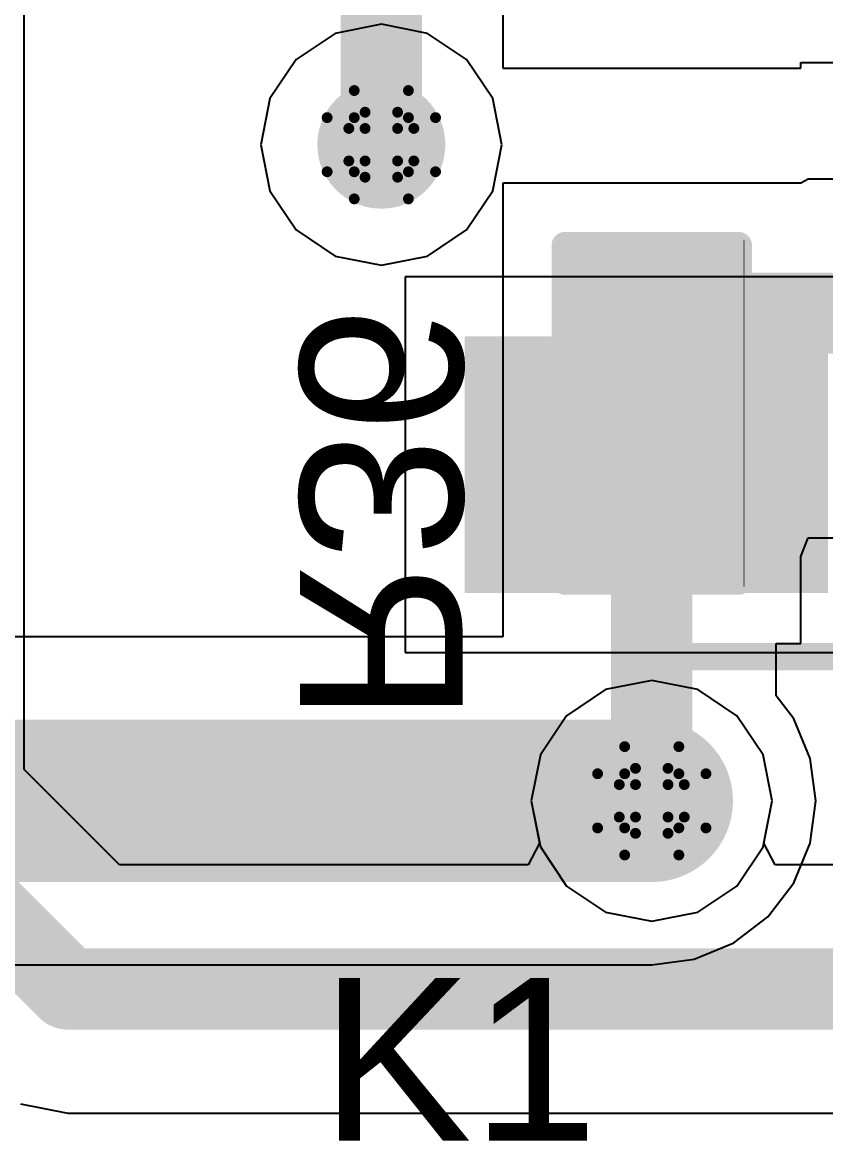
# Model space of a CAD drawing. Header units: inches. Extents: x 0 to 198, y 0 to 199.
# Drawn here: x 1.4396 to 1.5878, y 1.693 to 1.8995 of the extents above; entities that cross this region are included whole.
import ezdxf

# ---------------------------------------------------------------- set-up
doc = ezdxf.new("R2010")
doc.units = ezdxf.units.IN
doc.header["$MEASUREMENT"] = 0
for name, color, linetype in [('Bottom Layer', 5, 'Continuous'), ('Bottom Overlay', 54, 'Continuous'), ('Bottom Paste', 16, 'Continuous'), ('Bottom Solder', 6, 'Continuous'), ('Drill Drawing', 1, 'Continuous'), ('Layer 1', 16, 'Continuous'), ('Layer 2', 76, 'Continuous'), ('Top Layer', 1, 'Continuous'), ('Top Overlay', 2, 'Continuous'), ('Top Paste', 8, 'Continuous'), ('Top Solder', 216, 'Continuous'), ('Via Holes', 16, 'Continuous')]:
    doc.layers.add(name, color=color, linetype=linetype)
doc.styles.add('Arial', font='', dxfattribs={"height": 0.2})
doc.styles.get('Arial').set_extended_font_data('Arial')

# ---------------------------------------------------------------- blocks, each defined once
blk = doc.blocks.new('R___0402_B_155')
at = {"layer": 'Bottom Layer'}
for points in [[(-0.0095, 0.0125), (-0.0095, -0.0125), (-0.0275, -0.0125), (-0.0275, 0.0125)], [(0.0275, 0.0125), (0.0275, -0.0125), (0.0095, -0.0125), (0.0095, 0.0125)]]:
    blk.add_hatch(color=5, dxfattribs=at).paths.add_polyline_path(points)
at = {"layer": 'Bottom Paste'}
for points in [[(-0.0095, 0.0125), (-0.0095, -0.0125), (-0.0275, -0.0125), (-0.0275, 0.0125)], [(0.0275, 0.0125), (0.0275, -0.0125), (0.0095, -0.0125), (0.0095, 0.0125)]]:
    blk.add_hatch(color=16, dxfattribs=at).paths.add_polyline_path(points)
at = {"layer": 'Bottom Solder'}
for points in [[(-0.00733, 0.01467), (-0.00733, -0.01466), (-0.02966, -0.01466), (-0.02966, 0.01467)], [(0.02967, 0.01467), (0.02967, -0.01466), (0.00734, -0.01466), (0.00734, 0.01467)]]:
    blk.add_hatch(color=6, dxfattribs=at).paths.add_polyline_path(points)
at = {"layer": 'Bottom Overlay'}
for points in [[(-0.031, -0.016, 0.005, 0.005, 0), (-0.031, 0.016, 0.005, 0.005, 0)], [(0.031, 0.016, 0.005, 0.005, 0), (-0.031, 0.016, 0.005, 0.005, 0)], [(0.032, 0.017, 0.000127, 0.000127, 0), (-0.032, 0.017, 0.000127, 0.000127, 0)], [(0.031, -0.016, 0.005, 0.005, 0), (0.031, 0.016, 0.005, 0.005, 0)], [(0.031, -0.016, 0.005, 0.005, 0), (-0.031, -0.016, 0.005, 0.005, 0)]]:
    blk.add_lwpolyline(points, format="xyseb", dxfattribs=at)
for points in [[(-0.03225, 0.016, 0.0025, 0.0025, 1), (-0.02975, 0.016, 0.0025, 0.0025, 1)], [(-0.03225, 0.016, 0.0025, 0.0025, 1), (-0.02975, 0.016, 0.0025, 0.0025, 1)], [(-0.03203, 0.017, 0.0000635, 0.0000635, 1), (-0.03197, 0.017, 0.0000635, 0.0000635, 1)], [(0.02975, 0.016, 0.0025, 0.0025, 1), (0.03225, 0.016, 0.0025, 0.0025, 1)], [(0.02975, 0.016, 0.0025, 0.0025, 1), (0.03225, 0.016, 0.0025, 0.0025, 1)], [(0.03197, 0.017, 0.0000635, 0.0000635, 1), (0.03203, 0.017, 0.0000635, 0.0000635, 1)], [(-0.03225, -0.016, 0.0025, 0.0025, 1), (-0.02975, -0.016, 0.0025, 0.0025, 1)], [(-0.03225, -0.016, 0.0025, 0.0025, 1), (-0.02975, -0.016, 0.0025, 0.0025, 1)], [(0.02975, -0.016, 0.0025, 0.0025, 1), (0.03225, -0.016, 0.0025, 0.0025, 1)], [(0.02975, -0.016, 0.0025, 0.0025, 1), (0.03225, -0.016, 0.0025, 0.0025, 1)]]:
    blk.add_lwpolyline(points, format="xyseb", close=True, dxfattribs=at)
blk = doc.blocks.new('WS2812B_XF02_W_205')
at = {"layer": 'Top Layer'}
for points in [[(-0.12795, 0.08465), (-0.0689, 0.08465), (-0.0689, 0.04528), (-0.12795, 0.04528)], [(0.12795, 0.04528), (0.0689, 0.04528), (0.0689, 0.08465), (0.12795, 0.08465)], [(-0.12795, -0.04528), (-0.0689, -0.04528), (-0.0689, -0.08465), (-0.12795, -0.08465)], [(0.0689, -0.04528), (0.12795, -0.04528), (0.12795, -0.08465), (0.0689, -0.08465)]]:
    blk.add_hatch(color=1, dxfattribs=at).paths.add_polyline_path(points)
at = {"layer": 'Top Paste'}
for points in [[(-0.12795, 0.08465), (-0.0689, 0.08465), (-0.0689, 0.04528), (-0.12795, 0.04528)], [(0.12795, 0.04528), (0.0689, 0.04528), (0.0689, 0.08465), (0.12795, 0.08465)], [(-0.12795, -0.04528), (-0.0689, -0.04528), (-0.0689, -0.08465), (-0.12795, -0.08465)], [(0.0689, -0.04528), (0.12795, -0.04528), (0.12795, -0.08465), (0.0689, -0.08465)]]:
    blk.add_hatch(color=8, dxfattribs=at).paths.add_polyline_path(points)
at = {"layer": 'Top Solder'}
for points in [[(-0.13195, 0.08865), (-0.0649, 0.08865), (-0.0649, 0.04128), (-0.13195, 0.04128)], [(0.13195, 0.04128), (0.0649, 0.04128), (0.0649, 0.08865), (0.13195, 0.08865)], [(-0.13195, -0.04128), (-0.0649, -0.04128), (-0.0649, -0.08865), (-0.13195, -0.08865)], [(0.0649, -0.04128), (0.13195, -0.04128), (0.13195, -0.08865), (0.0649, -0.08865)]]:
    blk.add_hatch(color=216, dxfattribs=at).paths.add_polyline_path(points)
at = {"layer": 'Top Overlay'}
for points in [[(-0.09843, 0.10043, 0.005, 0.005, 0), (0.09843, 0.10043, 0.005, 0.005, 0)], [(-0.14, 0.071, 0.01, 0.01, 0), (-0.135, 0.066, 0.01, 0.01, 0)], [(-0.14, 0.061, 0.01, 0.01, 0), (-0.14, 0.071, 0.01, 0.01, 0)], [(-0.14, 0.061, 0.01, 0.01, 0), (-0.135, 0.066, 0.01, 0.01, 0)], [(-0.09843, -0.10042, 0.005, 0.005, 0), (0.09843, -0.10042, 0.005, 0.005, 0)]]:
    blk.add_lwpolyline(points, format="xyseb", dxfattribs=at)
for points in [[(-0.09968, 0.10043, 0.0025, 0.0025, 1), (-0.09718, 0.10043, 0.0025, 0.0025, 1)], [(0.09718, 0.10043, 0.0025, 0.0025, 1), (0.09968, 0.10043, 0.0025, 0.0025, 1)], [(-0.1425, 0.071, 0.005, 0.005, 1), (-0.1375, 0.071, 0.005, 0.005, 1)], [(-0.1425, 0.071, 0.005, 0.005, 1), (-0.1375, 0.071, 0.005, 0.005, 1)], [(-0.1375, 0.066, 0.005, 0.005, 1), (-0.1325, 0.066, 0.005, 0.005, 1)], [(-0.1375, 0.066, 0.005, 0.005, 1), (-0.1325, 0.066, 0.005, 0.005, 1)], [(-0.1425, 0.061, 0.005, 0.005, 1), (-0.1375, 0.061, 0.005, 0.005, 1)], [(-0.1425, 0.061, 0.005, 0.005, 1), (-0.1375, 0.061, 0.005, 0.005, 1)], [(-0.09968, -0.10042, 0.0025, 0.0025, 1), (-0.09718, -0.10042, 0.0025, 0.0025, 1)], [(0.09718, -0.10042, 0.0025, 0.0025, 1), (0.09968, -0.10042, 0.0025, 0.0025, 1)]]:
    blk.add_lwpolyline(points, format="xyseb", close=True, dxfattribs=at)

msp = doc.modelspace()

# ---------------------------------------------------------------- hatches: boundary and pattern name
at = {"layer": 'Bottom Layer'}
h = msp.add_hatch(color=5, dxfattribs=at)
edge = h.paths.add_edge_path()
edge.add_arc((1.50583, 1.87687), 0.01181, 0, 360)
h = msp.add_hatch(color=5, dxfattribs=at)
edge = h.paths.add_edge_path()
edge.add_arc((1.55574, 1.75574), 0.01181, 0, 360)
at = {"layer": 'Layer 1'}
h = msp.add_hatch(color=16, dxfattribs=at)
edge = h.paths.add_edge_path()
edge.add_arc((1.50583, 1.87687), 0.01181, 0, 360)
h = msp.add_hatch(color=16, dxfattribs=at)
edge = h.paths.add_edge_path()
edge.add_arc((1.55574, 1.75574), 0.01181, 0, 360)
at = {"layer": 'Layer 2'}
h = msp.add_hatch(color=76, dxfattribs=at)
edge = h.paths.add_edge_path()
edge.add_arc((1.50583, 1.87687), 0.01181, 0, 360)
h = msp.add_hatch(color=76, dxfattribs=at)
edge = h.paths.add_edge_path()
edge.add_arc((1.55574, 1.75574), 0.01181, 0, 360)
at = {"layer": 'Top Layer'}
h = msp.add_hatch(color=1, dxfattribs=at)
edge = h.paths.add_edge_path()
edge.add_arc((1.50583, 1.87687), 0.01181, 0, 360)
h = msp.add_hatch(color=1, dxfattribs=at)
edge = h.paths.add_edge_path()
edge.add_arc((1.55574, 1.75574), 0.01181, 0, 360)
at = {"layer": 'Via Holes'}
h = msp.add_hatch(color=7, dxfattribs=at)
edge = h.paths.add_edge_path()
edge.add_arc((1.50583, 1.87687), 0.00591, 0, 360)
h = msp.add_hatch(color=7, dxfattribs=at)
edge = h.paths.add_edge_path()
edge.add_arc((1.55574, 1.75574), 0.00591, 0, 360)

# ---------------------------------------------------------------- linework, layer by layer
at = {"layer": 'Bottom Layer'}
for p, q in [((1.52824, 1.9278), (1.52824, 1.891)), ((1.58324, 1.891), (1.58324, 1.89206)), ((1.58324, 1.89206), (1.62202, 1.89206)), ((1.52824, 1.891), (1.58324, 1.891)), ((1.58462, 1.87051), (1.58324, 1.86977)), ((1.6469, 1.87051), (1.58462, 1.87051)), ((1.58462, 1.87051), (1.58462, 1.87051)), ((1.58324, 1.86977), (1.52824, 1.86977)), ((1.52824, 1.86977), (1.52824, 1.82177)), ((1.52824, 1.82177), (1.52824, 1.78599)), ((1.58324, 1.80086), (1.58462, 1.80429)), ((1.58462, 1.80429), (1.59294, 1.80429)), ((1.58324, 1.78477), (1.58324, 1.80086)), ((1.52824, 1.78599), (0.90945, 1.78599)), ((1.57868, 1.77512), (1.57868, 1.78477)), ((1.57868, 1.78477), (1.58324, 1.78477)), ((1.58194, 1.77087), (1.57868, 1.77512)), ((1.58496, 1.76357), (1.58194, 1.77087)), ((1.58599, 1.75574), (1.58496, 1.76357)), ((1.58496, 1.7479), (1.58599, 1.75574)), ((1.58194, 1.74061), (1.58496, 1.7479)), ((1.57713, 1.73434), (1.58194, 1.74061)), ((1.57086, 1.72953), (1.57713, 1.73434)), ((1.56357, 1.72651), (1.57086, 1.72953)), ((1.55574, 1.72548), (1.56357, 1.72651)), ((0.92198, 1.72548), (1.55574, 1.72548))]:
    msp.add_line(p, q, dxfattribs=at)
for points in [[(1.50583, 1.87687, 0.015, 0.015, 0), (1.50583, 1.9148, 0.015, 0.015, 0)], [(1.55574, 1.84577, 0.015, 0.015, 0), (1.60739, 1.84577, 0.015, 0.015, 0)], [(1.55574, 1.75574, 0.015, 0.015, 0), (1.55574, 1.80877, 0.015, 0.015, 0)], [(0.90945, 1.75574, 0.03, 0.03, 0), (1.55574, 1.75574, 0.03, 0.03, 0)]]:
    msp.add_lwpolyline(points, format="xyseb", dxfattribs=at)
for points in [[(1.50208, 1.87687, 0.0075, 0.0075, 1), (1.50958, 1.87687, 0.0075, 0.0075, 1)], [(1.55199, 1.84577, 0.0075, 0.0075, 1), (1.55949, 1.84577, 0.0075, 0.0075, 1)], [(1.55199, 1.80877, 0.0075, 0.0075, 1), (1.55949, 1.80877, 0.0075, 0.0075, 1)], [(1.54824, 1.75574, 0.015, 0.015, 1), (1.56324, 1.75574, 0.015, 0.015, 1)], [(1.55199, 1.75574, 0.0075, 0.0075, 1), (1.55949, 1.75574, 0.0075, 0.0075, 1)]]:
    msp.add_lwpolyline(points, format="xyseb", close=True, dxfattribs=at)
at = {"layer": 'Drill Drawing'}
for points in [[(1.50083, 1.88187, 0.002, 0.002, 0), (1.50083, 1.88687, 0.002, 0.002, 0)], [(1.50083, 1.88687, 0.002, 0.002, 0), (1.51083, 1.88687, 0.002, 0.002, 0)], [(1.51083, 1.88187, 0.002, 0.002, 0), (1.51083, 1.88687, 0.002, 0.002, 0)], [(1.49583, 1.87187, 0.002, 0.002, 0), (1.49583, 1.88187, 0.002, 0.002, 0)], [(1.49583, 1.88187, 0.002, 0.002, 0), (1.50083, 1.88187, 0.002, 0.002, 0)], [(1.50283, 1.87987, 0.002, 0.002, 0), (1.50283, 1.88287, 0.002, 0.002, 0)], [(1.50283, 1.88287, 0.002, 0.002, 0), (1.50883, 1.88287, 0.002, 0.002, 0)], [(1.50883, 1.87987, 0.002, 0.002, 0), (1.50883, 1.88287, 0.002, 0.002, 0)], [(1.51083, 1.88187, 0.002, 0.002, 0), (1.51583, 1.88187, 0.002, 0.002, 0)], [(1.51583, 1.87187, 0.002, 0.002, 0), (1.51583, 1.88187, 0.002, 0.002, 0)], [(1.49983, 1.87387, 0.002, 0.002, 0), (1.49983, 1.87987, 0.002, 0.002, 0)], [(1.49983, 1.87987, 0.002, 0.002, 0), (1.50283, 1.87987, 0.002, 0.002, 0)], [(1.50883, 1.87987, 0.002, 0.002, 0), (1.51183, 1.87987, 0.002, 0.002, 0)], [(1.51183, 1.87387, 0.002, 0.002, 0), (1.51183, 1.87987, 0.002, 0.002, 0)], [(1.49983, 1.87387, 0.002, 0.002, 0), (1.50283, 1.87387, 0.002, 0.002, 0)], [(1.50283, 1.87087, 0.002, 0.002, 0), (1.50283, 1.87387, 0.002, 0.002, 0)], [(1.50883, 1.87387, 0.002, 0.002, 0), (1.51183, 1.87387, 0.002, 0.002, 0)], [(1.50883, 1.87087, 0.002, 0.002, 0), (1.50883, 1.87387, 0.002, 0.002, 0)], [(1.49583, 1.87187, 0.002, 0.002, 0), (1.50083, 1.87187, 0.002, 0.002, 0)], [(1.50083, 1.86687, 0.002, 0.002, 0), (1.50083, 1.87187, 0.002, 0.002, 0)], [(1.51083, 1.87187, 0.002, 0.002, 0), (1.51583, 1.87187, 0.002, 0.002, 0)], [(1.51083, 1.86687, 0.002, 0.002, 0), (1.51083, 1.87187, 0.002, 0.002, 0)], [(1.50283, 1.87087, 0.002, 0.002, 0), (1.50883, 1.87087, 0.002, 0.002, 0)], [(1.50083, 1.86687, 0.002, 0.002, 0), (1.51083, 1.86687, 0.002, 0.002, 0)], [(1.55074, 1.76074, 0.002, 0.002, 0), (1.55074, 1.76574, 0.002, 0.002, 0)], [(1.55074, 1.76574, 0.002, 0.002, 0), (1.56074, 1.76574, 0.002, 0.002, 0)], [(1.56074, 1.76074, 0.002, 0.002, 0), (1.56074, 1.76574, 0.002, 0.002, 0)], [(1.54574, 1.75074, 0.002, 0.002, 0), (1.54574, 1.76074, 0.002, 0.002, 0)], [(1.54574, 1.76074, 0.002, 0.002, 0), (1.55074, 1.76074, 0.002, 0.002, 0)], [(1.55274, 1.75874, 0.002, 0.002, 0), (1.55274, 1.76174, 0.002, 0.002, 0)], [(1.55274, 1.76174, 0.002, 0.002, 0), (1.55874, 1.76174, 0.002, 0.002, 0)], [(1.55874, 1.75874, 0.002, 0.002, 0), (1.55874, 1.76174, 0.002, 0.002, 0)], [(1.56074, 1.76074, 0.002, 0.002, 0), (1.56574, 1.76074, 0.002, 0.002, 0)], [(1.56574, 1.75074, 0.002, 0.002, 0), (1.56574, 1.76074, 0.002, 0.002, 0)], [(1.54974, 1.75274, 0.002, 0.002, 0), (1.54974, 1.75874, 0.002, 0.002, 0)], [(1.54974, 1.75874, 0.002, 0.002, 0), (1.55274, 1.75874, 0.002, 0.002, 0)], [(1.55874, 1.75874, 0.002, 0.002, 0), (1.56174, 1.75874, 0.002, 0.002, 0)], [(1.56174, 1.75274, 0.002, 0.002, 0), (1.56174, 1.75874, 0.002, 0.002, 0)], [(1.54974, 1.75274, 0.002, 0.002, 0), (1.55274, 1.75274, 0.002, 0.002, 0)], [(1.55274, 1.74974, 0.002, 0.002, 0), (1.55274, 1.75274, 0.002, 0.002, 0)], [(1.55874, 1.75274, 0.002, 0.002, 0), (1.56174, 1.75274, 0.002, 0.002, 0)], [(1.55874, 1.74974, 0.002, 0.002, 0), (1.55874, 1.75274, 0.002, 0.002, 0)], [(1.54574, 1.75074, 0.002, 0.002, 0), (1.55074, 1.75074, 0.002, 0.002, 0)], [(1.55074, 1.74574, 0.002, 0.002, 0), (1.55074, 1.75074, 0.002, 0.002, 0)], [(1.55274, 1.74974, 0.002, 0.002, 0), (1.55874, 1.74974, 0.002, 0.002, 0)], [(1.56074, 1.75074, 0.002, 0.002, 0), (1.56574, 1.75074, 0.002, 0.002, 0)], [(1.56074, 1.74574, 0.002, 0.002, 0), (1.56074, 1.75074, 0.002, 0.002, 0)], [(1.55074, 1.74574, 0.002, 0.002, 0), (1.56074, 1.74574, 0.002, 0.002, 0)]]:
    msp.add_lwpolyline(points, format="xyseb", dxfattribs=at)
for points in [[(1.50033, 1.88687, 0.001, 0.001, 1), (1.50133, 1.88687, 0.001, 0.001, 1)], [(1.50033, 1.88687, 0.001, 0.001, 1), (1.50133, 1.88687, 0.001, 0.001, 1)], [(1.51033, 1.88687, 0.001, 0.001, 1), (1.51133, 1.88687, 0.001, 0.001, 1)], [(1.51033, 1.88687, 0.001, 0.001, 1), (1.51133, 1.88687, 0.001, 0.001, 1)], [(1.49533, 1.88187, 0.001, 0.001, 1), (1.49633, 1.88187, 0.001, 0.001, 1)], [(1.49533, 1.88187, 0.001, 0.001, 1), (1.49633, 1.88187, 0.001, 0.001, 1)], [(1.50033, 1.88187, 0.001, 0.001, 1), (1.50133, 1.88187, 0.001, 0.001, 1)], [(1.50033, 1.88187, 0.001, 0.001, 1), (1.50133, 1.88187, 0.001, 0.001, 1)], [(1.50233, 1.88287, 0.001, 0.001, 1), (1.50333, 1.88287, 0.001, 0.001, 1)], [(1.50233, 1.88287, 0.001, 0.001, 1), (1.50333, 1.88287, 0.001, 0.001, 1)], [(1.50833, 1.88287, 0.001, 0.001, 1), (1.50933, 1.88287, 0.001, 0.001, 1)], [(1.50833, 1.88287, 0.001, 0.001, 1), (1.50933, 1.88287, 0.001, 0.001, 1)], [(1.51033, 1.88187, 0.001, 0.001, 1), (1.51133, 1.88187, 0.001, 0.001, 1)], [(1.51033, 1.88187, 0.001, 0.001, 1), (1.51133, 1.88187, 0.001, 0.001, 1)], [(1.51533, 1.88187, 0.001, 0.001, 1), (1.51633, 1.88187, 0.001, 0.001, 1)], [(1.51533, 1.88187, 0.001, 0.001, 1), (1.51633, 1.88187, 0.001, 0.001, 1)], [(1.49933, 1.87987, 0.001, 0.001, 1), (1.50033, 1.87987, 0.001, 0.001, 1)], [(1.49933, 1.87987, 0.001, 0.001, 1), (1.50033, 1.87987, 0.001, 0.001, 1)], [(1.50233, 1.87987, 0.001, 0.001, 1), (1.50333, 1.87987, 0.001, 0.001, 1)], [(1.50233, 1.87987, 0.001, 0.001, 1), (1.50333, 1.87987, 0.001, 0.001, 1)], [(1.50833, 1.87987, 0.001, 0.001, 1), (1.50933, 1.87987, 0.001, 0.001, 1)], [(1.50833, 1.87987, 0.001, 0.001, 1), (1.50933, 1.87987, 0.001, 0.001, 1)], [(1.51133, 1.87987, 0.001, 0.001, 1), (1.51233, 1.87987, 0.001, 0.001, 1)], [(1.51133, 1.87987, 0.001, 0.001, 1), (1.51233, 1.87987, 0.001, 0.001, 1)], [(1.49933, 1.87387, 0.001, 0.001, 1), (1.50033, 1.87387, 0.001, 0.001, 1)], [(1.49933, 1.87387, 0.001, 0.001, 1), (1.50033, 1.87387, 0.001, 0.001, 1)], [(1.50233, 1.87387, 0.001, 0.001, 1), (1.50333, 1.87387, 0.001, 0.001, 1)], [(1.50233, 1.87387, 0.001, 0.001, 1), (1.50333, 1.87387, 0.001, 0.001, 1)], [(1.50833, 1.87387, 0.001, 0.001, 1), (1.50933, 1.87387, 0.001, 0.001, 1)], [(1.50833, 1.87387, 0.001, 0.001, 1), (1.50933, 1.87387, 0.001, 0.001, 1)], [(1.51133, 1.87387, 0.001, 0.001, 1), (1.51233, 1.87387, 0.001, 0.001, 1)], [(1.51133, 1.87387, 0.001, 0.001, 1), (1.51233, 1.87387, 0.001, 0.001, 1)], [(1.49533, 1.87187, 0.001, 0.001, 1), (1.49633, 1.87187, 0.001, 0.001, 1)], [(1.49533, 1.87187, 0.001, 0.001, 1), (1.49633, 1.87187, 0.001, 0.001, 1)], [(1.50033, 1.87187, 0.001, 0.001, 1), (1.50133, 1.87187, 0.001, 0.001, 1)], [(1.50033, 1.87187, 0.001, 0.001, 1), (1.50133, 1.87187, 0.001, 0.001, 1)], [(1.51033, 1.87187, 0.001, 0.001, 1), (1.51133, 1.87187, 0.001, 0.001, 1)], [(1.51033, 1.87187, 0.001, 0.001, 1), (1.51133, 1.87187, 0.001, 0.001, 1)], [(1.51533, 1.87187, 0.001, 0.001, 1), (1.51633, 1.87187, 0.001, 0.001, 1)], [(1.51533, 1.87187, 0.001, 0.001, 1), (1.51633, 1.87187, 0.001, 0.001, 1)], [(1.50233, 1.87087, 0.001, 0.001, 1), (1.50333, 1.87087, 0.001, 0.001, 1)], [(1.50233, 1.87087, 0.001, 0.001, 1), (1.50333, 1.87087, 0.001, 0.001, 1)], [(1.50833, 1.87087, 0.001, 0.001, 1), (1.50933, 1.87087, 0.001, 0.001, 1)], [(1.50833, 1.87087, 0.001, 0.001, 1), (1.50933, 1.87087, 0.001, 0.001, 1)], [(1.50033, 1.86687, 0.001, 0.001, 1), (1.50133, 1.86687, 0.001, 0.001, 1)], [(1.50033, 1.86687, 0.001, 0.001, 1), (1.50133, 1.86687, 0.001, 0.001, 1)], [(1.51033, 1.86687, 0.001, 0.001, 1), (1.51133, 1.86687, 0.001, 0.001, 1)], [(1.51033, 1.86687, 0.001, 0.001, 1), (1.51133, 1.86687, 0.001, 0.001, 1)], [(1.55024, 1.76574, 0.001, 0.001, 1), (1.55124, 1.76574, 0.001, 0.001, 1)], [(1.55024, 1.76574, 0.001, 0.001, 1), (1.55124, 1.76574, 0.001, 0.001, 1)], [(1.56024, 1.76574, 0.001, 0.001, 1), (1.56124, 1.76574, 0.001, 0.001, 1)], [(1.56024, 1.76574, 0.001, 0.001, 1), (1.56124, 1.76574, 0.001, 0.001, 1)], [(1.54524, 1.76074, 0.001, 0.001, 1), (1.54624, 1.76074, 0.001, 0.001, 1)], [(1.54524, 1.76074, 0.001, 0.001, 1), (1.54624, 1.76074, 0.001, 0.001, 1)], [(1.55024, 1.76074, 0.001, 0.001, 1), (1.55124, 1.76074, 0.001, 0.001, 1)], [(1.55024, 1.76074, 0.001, 0.001, 1), (1.55124, 1.76074, 0.001, 0.001, 1)], [(1.55224, 1.76174, 0.001, 0.001, 1), (1.55324, 1.76174, 0.001, 0.001, 1)], [(1.55224, 1.76174, 0.001, 0.001, 1), (1.55324, 1.76174, 0.001, 0.001, 1)], [(1.55824, 1.76174, 0.001, 0.001, 1), (1.55924, 1.76174, 0.001, 0.001, 1)], [(1.55824, 1.76174, 0.001, 0.001, 1), (1.55924, 1.76174, 0.001, 0.001, 1)], [(1.56024, 1.76074, 0.001, 0.001, 1), (1.56124, 1.76074, 0.001, 0.001, 1)], [(1.56024, 1.76074, 0.001, 0.001, 1), (1.56124, 1.76074, 0.001, 0.001, 1)], [(1.56524, 1.76074, 0.001, 0.001, 1), (1.56624, 1.76074, 0.001, 0.001, 1)], [(1.56524, 1.76074, 0.001, 0.001, 1), (1.56624, 1.76074, 0.001, 0.001, 1)], [(1.54924, 1.75874, 0.001, 0.001, 1), (1.55024, 1.75874, 0.001, 0.001, 1)], [(1.54924, 1.75874, 0.001, 0.001, 1), (1.55024, 1.75874, 0.001, 0.001, 1)], [(1.55224, 1.75874, 0.001, 0.001, 1), (1.55324, 1.75874, 0.001, 0.001, 1)], [(1.55224, 1.75874, 0.001, 0.001, 1), (1.55324, 1.75874, 0.001, 0.001, 1)], [(1.55824, 1.75874, 0.001, 0.001, 1), (1.55924, 1.75874, 0.001, 0.001, 1)], [(1.55824, 1.75874, 0.001, 0.001, 1), (1.55924, 1.75874, 0.001, 0.001, 1)], [(1.56124, 1.75874, 0.001, 0.001, 1), (1.56224, 1.75874, 0.001, 0.001, 1)], [(1.56124, 1.75874, 0.001, 0.001, 1), (1.56224, 1.75874, 0.001, 0.001, 1)], [(1.54924, 1.75274, 0.001, 0.001, 1), (1.55024, 1.75274, 0.001, 0.001, 1)], [(1.54924, 1.75274, 0.001, 0.001, 1), (1.55024, 1.75274, 0.001, 0.001, 1)], [(1.55224, 1.75274, 0.001, 0.001, 1), (1.55324, 1.75274, 0.001, 0.001, 1)], [(1.55224, 1.75274, 0.001, 0.001, 1), (1.55324, 1.75274, 0.001, 0.001, 1)], [(1.55824, 1.75274, 0.001, 0.001, 1), (1.55924, 1.75274, 0.001, 0.001, 1)], [(1.55824, 1.75274, 0.001, 0.001, 1), (1.55924, 1.75274, 0.001, 0.001, 1)], [(1.56124, 1.75274, 0.001, 0.001, 1), (1.56224, 1.75274, 0.001, 0.001, 1)], [(1.56124, 1.75274, 0.001, 0.001, 1), (1.56224, 1.75274, 0.001, 0.001, 1)], [(1.54524, 1.75074, 0.001, 0.001, 1), (1.54624, 1.75074, 0.001, 0.001, 1)], [(1.54524, 1.75074, 0.001, 0.001, 1), (1.54624, 1.75074, 0.001, 0.001, 1)], [(1.55024, 1.75074, 0.001, 0.001, 1), (1.55124, 1.75074, 0.001, 0.001, 1)], [(1.55024, 1.75074, 0.001, 0.001, 1), (1.55124, 1.75074, 0.001, 0.001, 1)], [(1.55224, 1.74974, 0.001, 0.001, 1), (1.55324, 1.74974, 0.001, 0.001, 1)], [(1.55224, 1.74974, 0.001, 0.001, 1), (1.55324, 1.74974, 0.001, 0.001, 1)], [(1.55824, 1.74974, 0.001, 0.001, 1), (1.55924, 1.74974, 0.001, 0.001, 1)], [(1.55824, 1.74974, 0.001, 0.001, 1), (1.55924, 1.74974, 0.001, 0.001, 1)], [(1.56024, 1.75074, 0.001, 0.001, 1), (1.56124, 1.75074, 0.001, 0.001, 1)], [(1.56024, 1.75074, 0.001, 0.001, 1), (1.56124, 1.75074, 0.001, 0.001, 1)], [(1.56524, 1.75074, 0.001, 0.001, 1), (1.56624, 1.75074, 0.001, 0.001, 1)], [(1.56524, 1.75074, 0.001, 0.001, 1), (1.56624, 1.75074, 0.001, 0.001, 1)], [(1.55024, 1.74574, 0.001, 0.001, 1), (1.55124, 1.74574, 0.001, 0.001, 1)], [(1.55024, 1.74574, 0.001, 0.001, 1), (1.55124, 1.74574, 0.001, 0.001, 1)], [(1.56024, 1.74574, 0.001, 0.001, 1), (1.56124, 1.74574, 0.001, 0.001, 1)], [(1.56024, 1.74574, 0.001, 0.001, 1), (1.56124, 1.74574, 0.001, 0.001, 1)]]:
    msp.add_lwpolyline(points, format="xyseb", close=True, dxfattribs=at)
at = {"layer": 'Layer 1'}
for p, q in [((1.55574, 1.77797), (1.54723, 1.77628)), ((1.56425, 1.77628), (1.55574, 1.77797)), ((1.54723, 1.77628), (1.54001, 1.77146)), ((1.57146, 1.77146), (1.56425, 1.77628)), ((1.54001, 1.77146), (1.53519, 1.76425)), ((1.57628, 1.76425), (1.57146, 1.77146)), ((1.53519, 1.76425), (1.5335, 1.75574)), ((1.57797, 1.75574), (1.57628, 1.76425)), ((1.5335, 1.75574), (1.53519, 1.74723)), ((1.57628, 1.74723), (1.57797, 1.75574)), ((1.53519, 1.74723), (1.54001, 1.74001)), ((1.57146, 1.74001), (1.57628, 1.74723)), ((1.54001, 1.74001), (1.54723, 1.73519)), ((1.56425, 1.73519), (1.57146, 1.74001)), ((1.54723, 1.73519), (1.55574, 1.7335)), ((1.55574, 1.7335), (1.56425, 1.73519))]:
    msp.add_line(p, q, dxfattribs=at)
at = {"layer": 'Layer 2'}
for p, q in [((1.49732, 1.89741), (1.49011, 1.89259)), ((1.50583, 1.89911), (1.49732, 1.89741)), ((1.51434, 1.89741), (1.50583, 1.89911)), ((1.52155, 1.89259), (1.51434, 1.89741)), ((1.49011, 1.89259), (1.48528, 1.88538)), ((1.52638, 1.88538), (1.52155, 1.89259)), ((1.48528, 1.88538), (1.48359, 1.87687)), ((1.52807, 1.87687), (1.52638, 1.88538)), ((1.48359, 1.87687), (1.48528, 1.86836)), ((1.52638, 1.86836), (1.52807, 1.87687)), ((1.48528, 1.86836), (1.49011, 1.86114)), ((1.52155, 1.86114), (1.52638, 1.86836)), ((1.49011, 1.86114), (1.49732, 1.85632)), ((1.51434, 1.85632), (1.52155, 1.86114)), ((1.49732, 1.85632), (1.50583, 1.85463)), ((1.50583, 1.85463), (1.51434, 1.85632))]:
    msp.add_line(p, q, dxfattribs=at)
at = {"layer": 'Top Layer'}
for p, q in [((1.43994, 1.7615), (1.43994, 2.15353)), ((1.59926, 1.85249), (1.51021, 1.85249)), ((1.51021, 1.85249), (1.51021, 1.78312)), ((1.51021, 1.78312), (1.59926, 1.78312)), ((1.55574, 1.77797), (1.54723, 1.77628)), ((1.56425, 1.77628), (1.55574, 1.77797)), ((1.54723, 1.77628), (1.54001, 1.77146)), ((1.57146, 1.77146), (1.56425, 1.77628)), ((1.54001, 1.77146), (1.53519, 1.76425)), ((1.57628, 1.76425), (1.57146, 1.77146)), ((1.53519, 1.76425), (1.5335, 1.75574)), ((1.57797, 1.75574), (1.57628, 1.76425)), ((1.4575, 1.74394), (1.43994, 1.7615)), ((1.5335, 1.75574), (1.53505, 1.74794)), ((1.57642, 1.74794), (1.57797, 1.75574)), ((1.53505, 1.74794), (1.53294, 1.74394)), ((1.57853, 1.74394), (1.57642, 1.74794)), ((1.53294, 1.74394), (1.4575, 1.74394)), ((1.616, 1.74394), (1.57853, 1.74394)), ((1.43922, 1.69981), (1.448, 1.69806)), ((1.448, 1.69806), (1.616, 1.69806))]:
    msp.add_line(p, q, dxfattribs=at)
for points in [[(1.417, 1.752, 0.015, 0.015, 0), (1.448, 1.721, 0.015, 0.015, 0)], [(1.448, 1.721, 0.015, 0.015, 0), (1.616, 1.721, 0.015, 0.015, 0)]]:
    msp.add_lwpolyline(points, format="xyseb", dxfattribs=at)
msp.add_lwpolyline([(1.44425, 1.721, 0.0075, 0.0075, 1), (1.45175, 1.721, 0.0075, 0.0075, 1)], format="xyseb", close=True, dxfattribs=at)
msp.add_lwpolyline([(1.44425, 1.721, 0.0075, 0.0075, 1), (1.45175, 1.721, 0.0075, 0.0075, 1)], format="xyseb", close=True, dxfattribs=at)

# ---------------------------------------------------------------- block references
msp.add_blockref('WS2812B_XF02_W_205', (1.65316, 1.88277))
at = {"rotation": 270}
msp.add_blockref('R___0402_B_155', (1.55574, 1.82727), dxfattribs=at)

# ---------------------------------------------------------------- texts
at = {"layer": 'Bottom Overlay', "style": 'Arial', "text_generation_flag": 2}
msp.add_text('R36', height=0.03, rotation=270, dxfattribs=at).set_placement((1.49083, 1.77001))
at = {"layer": 'Top Overlay', "style": 'Arial'}
msp.add_text('K1', height=0.03, dxfattribs=at).set_placement((1.49456, 1.69301))

doc.saveas('drawing.dxf')
